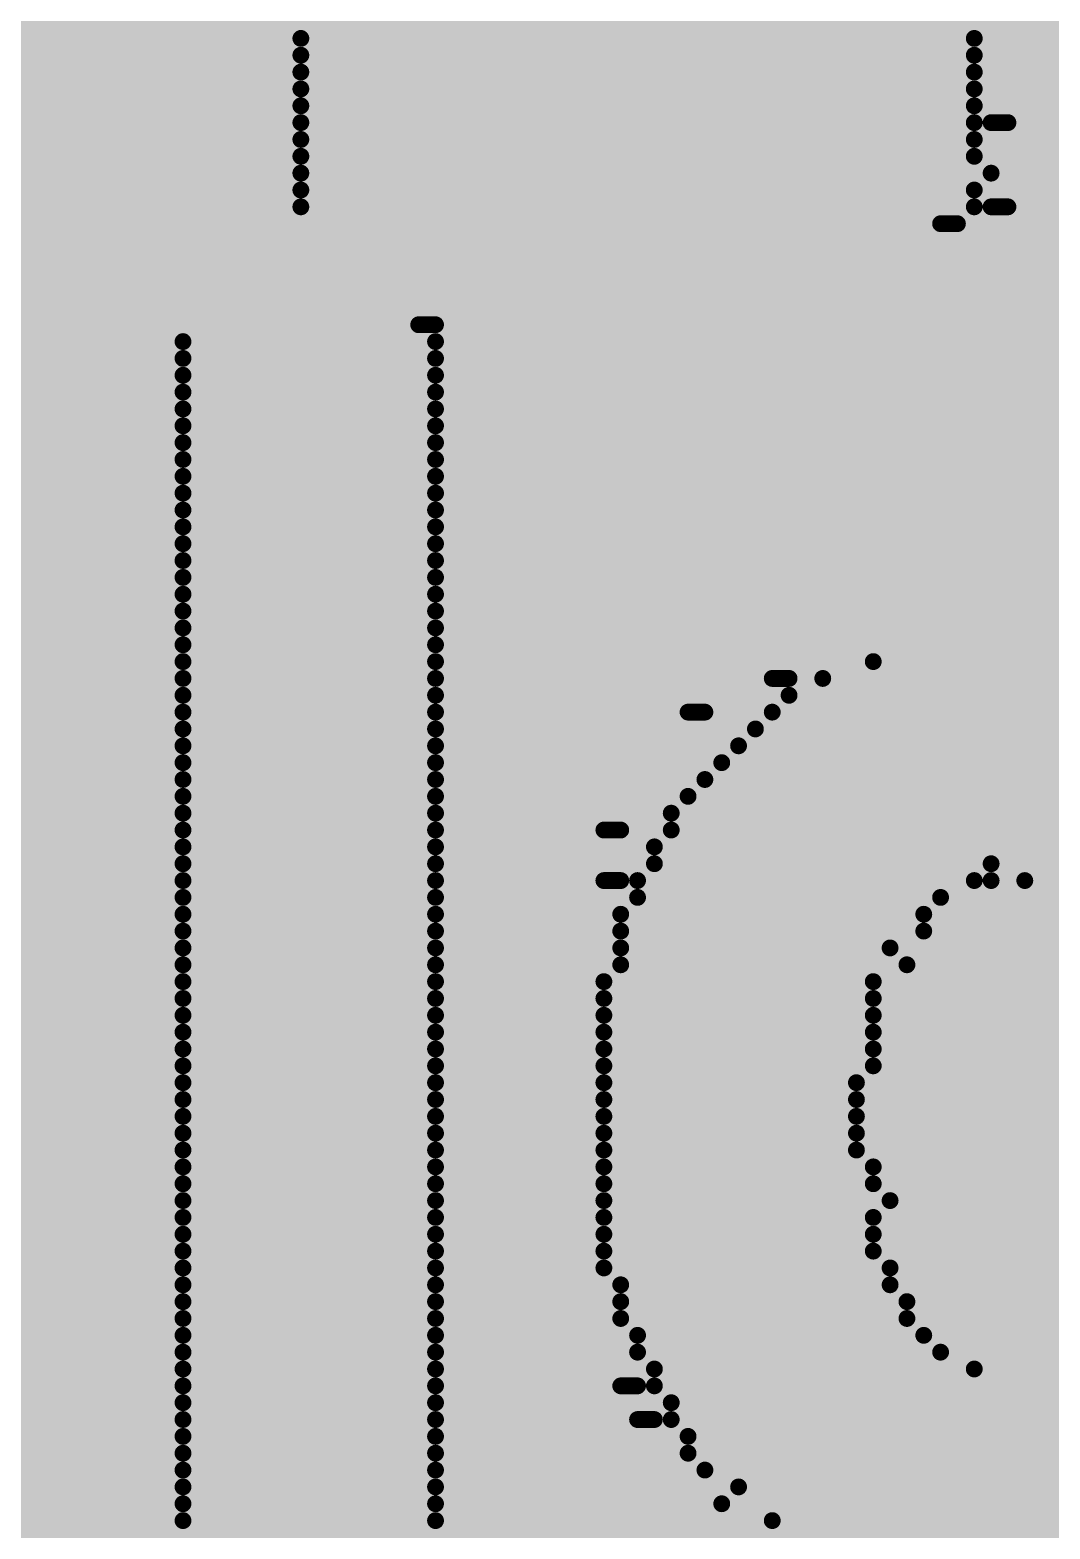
# Model space of a CAD drawing. Header units: inches. Extents: x -5 to 433, y -20 to 71.
# Drawn here: x 10.804 to 12.343, y 50.057 to 52.318 of the extents above; entities that cross this region are included whole.
import ezdxf

# ---------------------------------------------------------------- set-up
doc = ezdxf.new("R2010")
doc.units = ezdxf.units.IN
doc.layers.add('Bottom Overlay', color=54, linetype='Continuous')
doc.layers.add('Top Layer', color=1, linetype='Continuous')

msp = doc.modelspace()

# ---------------------------------------------------------------- hatches: boundary and pattern name
at = {"layer": 'Top Layer'}
msp.add_hatch(color=1, dxfattribs=at).paths.add_polyline_path([(8.89, -10.9982), (13.97, -10.9982), (13.97, 57.1754), (8.89, 57.1754)])

# ---------------------------------------------------------------- linework, layer by layer
at = {"layer": 'Bottom Overlay'}
for points in [[(11.2128, 52.3304, 0.0254, 0.0254, 0), (12.2288, 52.3304, 0.0254, 0.0254, 0)], [(11.2128, 52.305, 0.0254, 0.0254, 0), (12.2288, 52.305, 0.0254, 0.0254, 0)], [(11.2128, 52.2796, 0.0254, 0.0254, 0), (12.2288, 52.2796, 0.0254, 0.0254, 0)], [(11.2128, 52.2542, 0.0254, 0.0254, 0), (12.2288, 52.2542, 0.0254, 0.0254, 0)], [(11.2128, 52.2288, 0.0254, 0.0254, 0), (12.2288, 52.2288, 0.0254, 0.0254, 0)], [(11.2128, 52.2034, 0.0254, 0.0254, 0), (12.2288, 52.2034, 0.0254, 0.0254, 0)], [(11.2128, 52.178, 0.0254, 0.0254, 0), (12.2288, 52.178, 0.0254, 0.0254, 0)], [(12.2542, 52.178, 0.0254, 0.0254, 0), (12.2796, 52.178, 0.0254, 0.0254, 0)], [(11.2128, 52.1526, 0.0254, 0.0254, 0), (12.2288, 52.1526, 0.0254, 0.0254, 0)], [(11.2128, 52.1272, 0.0254, 0.0254, 0), (12.2288, 52.1272, 0.0254, 0.0254, 0)], [(11.2128, 52.1018, 0.0254, 0.0254, 0), (12.2542, 52.1018, 0.0254, 0.0254, 0)], [(11.2128, 52.0764, 0.0254, 0.0254, 0), (12.2288, 52.0764, 0.0254, 0.0254, 0)], [(11.2128, 52.051, 0.0254, 0.0254, 0), (12.2288, 52.051, 0.0254, 0.0254, 0)], [(12.2542, 52.051, 0.0254, 0.0254, 0), (12.2796, 52.051, 0.0254, 0.0254, 0)], [(12.178, 52.0256, 0.0254, 0.0254, 0), (12.2034, 52.0256, 0.0254, 0.0254, 0)], [(11.3906, 51.8732, 0.0254, 0.0254, 0), (11.416, 51.8732, 0.0254, 0.0254, 0)], [(11.035, 51.8478, 0.0254, 0.0254, 0), (11.416, 51.8478, 0.0254, 0.0254, 0)], [(11.035, 51.8224, 0.0254, 0.0254, 0), (11.416, 51.8224, 0.0254, 0.0254, 0)], [(11.035, 51.797, 0.0254, 0.0254, 0), (11.416, 51.797, 0.0254, 0.0254, 0)], [(11.035, 51.7716, 0.0254, 0.0254, 0), (11.416, 51.7716, 0.0254, 0.0254, 0)], [(11.035, 51.7462, 0.0254, 0.0254, 0), (11.416, 51.7462, 0.0254, 0.0254, 0)], [(11.035, 51.7208, 0.0254, 0.0254, 0), (11.416, 51.7208, 0.0254, 0.0254, 0)], [(11.035, 51.6954, 0.0254, 0.0254, 0), (11.416, 51.6954, 0.0254, 0.0254, 0)], [(11.035, 51.67, 0.0254, 0.0254, 0), (11.416, 51.67, 0.0254, 0.0254, 0)], [(11.035, 51.6446, 0.0254, 0.0254, 0), (11.416, 51.6446, 0.0254, 0.0254, 0)], [(11.035, 51.6192, 0.0254, 0.0254, 0), (11.416, 51.6192, 0.0254, 0.0254, 0)], [(11.035, 51.5938, 0.0254, 0.0254, 0), (11.416, 51.5938, 0.0254, 0.0254, 0)], [(11.035, 51.5684, 0.0254, 0.0254, 0), (11.416, 51.5684, 0.0254, 0.0254, 0)], [(11.035, 51.543, 0.0254, 0.0254, 0), (11.416, 51.543, 0.0254, 0.0254, 0)], [(11.035, 51.5176, 0.0254, 0.0254, 0), (11.416, 51.5176, 0.0254, 0.0254, 0)], [(11.035, 51.4922, 0.0254, 0.0254, 0), (11.416, 51.4922, 0.0254, 0.0254, 0)], [(11.035, 51.4668, 0.0254, 0.0254, 0), (11.416, 51.4668, 0.0254, 0.0254, 0)], [(11.035, 51.4414, 0.0254, 0.0254, 0), (11.416, 51.4414, 0.0254, 0.0254, 0)], [(11.035, 51.416, 0.0254, 0.0254, 0), (11.416, 51.416, 0.0254, 0.0254, 0)], [(11.035, 51.3906, 0.0254, 0.0254, 0), (11.416, 51.3906, 0.0254, 0.0254, 0)], [(11.035, 51.3652, 0.0254, 0.0254, 0), (11.416, 51.3652, 0.0254, 0.0254, 0)], [(12.0764, 51.3652, 0.0254, 0.0254, 0), (12.3812, 51.3652, 0.0254, 0.0254, 0)], [(11.035, 51.3398, 0.0254, 0.0254, 0), (11.416, 51.3398, 0.0254, 0.0254, 0)], [(11.924, 51.3398, 0.0254, 0.0254, 0), (11.9494, 51.3398, 0.0254, 0.0254, 0)], [(12.0002, 51.3398, 0.0254, 0.0254, 0), (12.4574, 51.3398, 0.0254, 0.0254, 0)], [(11.035, 51.3144, 0.0254, 0.0254, 0), (11.416, 51.3144, 0.0254, 0.0254, 0)], [(11.9494, 51.3144, 0.0254, 0.0254, 0), (12.5082, 51.3144, 0.0254, 0.0254, 0)], [(11.035, 51.289, 0.0254, 0.0254, 0), (11.416, 51.289, 0.0254, 0.0254, 0)], [(11.797, 51.289, 0.0254, 0.0254, 0), (11.8224, 51.289, 0.0254, 0.0254, 0)], [(11.924, 51.289, 0.0254, 0.0254, 0), (12.5336, 51.289, 0.0254, 0.0254, 0)], [(11.035, 51.2636, 0.0254, 0.0254, 0), (11.416, 51.2636, 0.0254, 0.0254, 0)], [(11.8986, 51.2636, 0.0254, 0.0254, 0), (12.559, 51.2636, 0.0254, 0.0254, 0)], [(11.035, 51.2382, 0.0254, 0.0254, 0), (11.416, 51.2382, 0.0254, 0.0254, 0)], [(11.8732, 51.2382, 0.0254, 0.0254, 0), (12.6098, 51.2382, 0.0254, 0.0254, 0)], [(11.035, 51.2128, 0.0254, 0.0254, 0), (11.416, 51.2128, 0.0254, 0.0254, 0)], [(11.8478, 51.2128, 0.0254, 0.0254, 0), (12.9908, 51.2128, 0.0254, 0.0254, 0)], [(11.035, 51.1874, 0.0254, 0.0254, 0), (11.416, 51.1874, 0.0254, 0.0254, 0)], [(11.8224, 51.1874, 0.0254, 0.0254, 0), (12.9908, 51.1874, 0.0254, 0.0254, 0)], [(11.035, 51.162, 0.0254, 0.0254, 0), (11.416, 51.162, 0.0254, 0.0254, 0)], [(11.797, 51.162, 0.0254, 0.0254, 0), (12.9908, 51.162, 0.0254, 0.0254, 0)], [(11.035, 51.1366, 0.0254, 0.0254, 0), (11.416, 51.1366, 0.0254, 0.0254, 0)], [(11.7716, 51.1366, 0.0254, 0.0254, 0), (12.9908, 51.1366, 0.0254, 0.0254, 0)], [(11.035, 51.1112, 0.0254, 0.0254, 0), (11.416, 51.1112, 0.0254, 0.0254, 0)], [(11.67, 51.1112, 0.0254, 0.0254, 0), (11.6954, 51.1112, 0.0254, 0.0254, 0)], [(11.7716, 51.1112, 0.0254, 0.0254, 0), (12.9908, 51.1112, 0.0254, 0.0254, 0)], [(11.035, 51.0858, 0.0254, 0.0254, 0), (11.416, 51.0858, 0.0254, 0.0254, 0)], [(11.7462, 51.0858, 0.0254, 0.0254, 0), (12.9908, 51.0858, 0.0254, 0.0254, 0)], [(11.035, 51.0604, 0.0254, 0.0254, 0), (11.416, 51.0604, 0.0254, 0.0254, 0)], [(11.7462, 51.0604, 0.0254, 0.0254, 0), (12.2542, 51.0604, 0.0254, 0.0254, 0)], [(11.035, 51.035, 0.0254, 0.0254, 0), (11.416, 51.035, 0.0254, 0.0254, 0)], [(11.67, 51.035, 0.0254, 0.0254, 0), (11.6954, 51.035, 0.0254, 0.0254, 0)], [(11.7208, 51.035, 0.0254, 0.0254, 0), (12.2288, 51.035, 0.0254, 0.0254, 0)], [(12.2542, 51.035, 0.0254, 0.0254, 0), (12.305, 51.035, 0.0254, 0.0254, 0)], [(11.035, 51.0096, 0.0254, 0.0254, 0), (11.416, 51.0096, 0.0254, 0.0254, 0)], [(11.7208, 51.0096, 0.0254, 0.0254, 0), (12.178, 51.0096, 0.0254, 0.0254, 0)], [(11.035, 50.9842, 0.0254, 0.0254, 0), (11.416, 50.9842, 0.0254, 0.0254, 0)], [(11.6954, 50.9842, 0.0254, 0.0254, 0), (12.1526, 50.9842, 0.0254, 0.0254, 0)], [(11.035, 50.9588, 0.0254, 0.0254, 0), (11.416, 50.9588, 0.0254, 0.0254, 0)], [(11.6954, 50.9588, 0.0254, 0.0254, 0), (12.1526, 50.9588, 0.0254, 0.0254, 0)], [(11.035, 50.9334, 0.0254, 0.0254, 0), (11.416, 50.9334, 0.0254, 0.0254, 0)], [(11.6954, 50.9334, 0.0254, 0.0254, 0), (12.1018, 50.9334, 0.0254, 0.0254, 0)], [(11.035, 50.908, 0.0254, 0.0254, 0), (11.416, 50.908, 0.0254, 0.0254, 0)], [(11.6954, 50.908, 0.0254, 0.0254, 0), (12.1272, 50.908, 0.0254, 0.0254, 0)], [(11.035, 50.8826, 0.0254, 0.0254, 0), (11.416, 50.8826, 0.0254, 0.0254, 0)], [(11.67, 50.8826, 0.0254, 0.0254, 0), (12.0764, 50.8826, 0.0254, 0.0254, 0)], [(11.035, 50.8572, 0.0254, 0.0254, 0), (11.416, 50.8572, 0.0254, 0.0254, 0)], [(11.67, 50.8572, 0.0254, 0.0254, 0), (12.0764, 50.8572, 0.0254, 0.0254, 0)], [(11.035, 50.8318, 0.0254, 0.0254, 0), (11.416, 50.8318, 0.0254, 0.0254, 0)], [(11.67, 50.8318, 0.0254, 0.0254, 0), (12.0764, 50.8318, 0.0254, 0.0254, 0)], [(11.035, 50.8064, 0.0254, 0.0254, 0), (11.416, 50.8064, 0.0254, 0.0254, 0)], [(11.67, 50.8064, 0.0254, 0.0254, 0), (12.0764, 50.8064, 0.0254, 0.0254, 0)], [(11.035, 50.781, 0.0254, 0.0254, 0), (11.416, 50.781, 0.0254, 0.0254, 0)], [(11.67, 50.781, 0.0254, 0.0254, 0), (12.0764, 50.781, 0.0254, 0.0254, 0)], [(11.035, 50.7556, 0.0254, 0.0254, 0), (11.416, 50.7556, 0.0254, 0.0254, 0)], [(11.67, 50.7556, 0.0254, 0.0254, 0), (12.0764, 50.7556, 0.0254, 0.0254, 0)], [(11.035, 50.7302, 0.0254, 0.0254, 0), (11.416, 50.7302, 0.0254, 0.0254, 0)], [(11.67, 50.7302, 0.0254, 0.0254, 0), (12.051, 50.7302, 0.0254, 0.0254, 0)], [(11.035, 50.7048, 0.0254, 0.0254, 0), (11.416, 50.7048, 0.0254, 0.0254, 0)], [(11.67, 50.7048, 0.0254, 0.0254, 0), (12.051, 50.7048, 0.0254, 0.0254, 0)], [(11.035, 50.6794, 0.0254, 0.0254, 0), (11.416, 50.6794, 0.0254, 0.0254, 0)], [(11.67, 50.6794, 0.0254, 0.0254, 0), (12.051, 50.6794, 0.0254, 0.0254, 0)], [(11.035, 50.654, 0.0254, 0.0254, 0), (11.416, 50.654, 0.0254, 0.0254, 0)], [(11.67, 50.654, 0.0254, 0.0254, 0), (12.051, 50.654, 0.0254, 0.0254, 0)], [(11.035, 50.6286, 0.0254, 0.0254, 0), (11.416, 50.6286, 0.0254, 0.0254, 0)], [(11.67, 50.6286, 0.0254, 0.0254, 0), (12.051, 50.6286, 0.0254, 0.0254, 0)], [(11.035, 50.6032, 0.0254, 0.0254, 0), (11.416, 50.6032, 0.0254, 0.0254, 0)], [(11.67, 50.6032, 0.0254, 0.0254, 0), (12.0764, 50.6032, 0.0254, 0.0254, 0)], [(11.035, 50.5778, 0.0254, 0.0254, 0), (11.416, 50.5778, 0.0254, 0.0254, 0)], [(11.67, 50.5778, 0.0254, 0.0254, 0), (12.0764, 50.5778, 0.0254, 0.0254, 0)], [(11.035, 50.5524, 0.0254, 0.0254, 0), (11.416, 50.5524, 0.0254, 0.0254, 0)], [(11.67, 50.5524, 0.0254, 0.0254, 0), (12.1018, 50.5524, 0.0254, 0.0254, 0)], [(11.035, 50.527, 0.0254, 0.0254, 0), (11.416, 50.527, 0.0254, 0.0254, 0)], [(11.67, 50.527, 0.0254, 0.0254, 0), (12.0764, 50.527, 0.0254, 0.0254, 0)], [(11.035, 50.5016, 0.0254, 0.0254, 0), (11.416, 50.5016, 0.0254, 0.0254, 0)], [(11.67, 50.5016, 0.0254, 0.0254, 0), (12.0764, 50.5016, 0.0254, 0.0254, 0)], [(11.035, 50.4762, 0.0254, 0.0254, 0), (11.416, 50.4762, 0.0254, 0.0254, 0)], [(11.67, 50.4762, 0.0254, 0.0254, 0), (12.0764, 50.4762, 0.0254, 0.0254, 0)], [(11.035, 50.4508, 0.0254, 0.0254, 0), (11.416, 50.4508, 0.0254, 0.0254, 0)], [(11.67, 50.4508, 0.0254, 0.0254, 0), (12.1018, 50.4508, 0.0254, 0.0254, 0)], [(11.035, 50.4254, 0.0254, 0.0254, 0), (11.416, 50.4254, 0.0254, 0.0254, 0)], [(11.6954, 50.4254, 0.0254, 0.0254, 0), (12.1018, 50.4254, 0.0254, 0.0254, 0)], [(11.035, 50.4, 0.0254, 0.0254, 0), (11.416, 50.4, 0.0254, 0.0254, 0)], [(11.6954, 50.4, 0.0254, 0.0254, 0), (12.1272, 50.4, 0.0254, 0.0254, 0)], [(11.035, 50.3746, 0.0254, 0.0254, 0), (11.416, 50.3746, 0.0254, 0.0254, 0)], [(11.6954, 50.3746, 0.0254, 0.0254, 0), (12.1272, 50.3746, 0.0254, 0.0254, 0)], [(11.035, 50.3492, 0.0254, 0.0254, 0), (11.416, 50.3492, 0.0254, 0.0254, 0)], [(11.7208, 50.3492, 0.0254, 0.0254, 0), (12.1526, 50.3492, 0.0254, 0.0254, 0)], [(11.035, 50.3238, 0.0254, 0.0254, 0), (11.416, 50.3238, 0.0254, 0.0254, 0)], [(11.7208, 50.3238, 0.0254, 0.0254, 0), (12.178, 50.3238, 0.0254, 0.0254, 0)], [(11.035, 50.2984, 0.0254, 0.0254, 0), (11.416, 50.2984, 0.0254, 0.0254, 0)], [(11.7462, 50.2984, 0.0254, 0.0254, 0), (12.2288, 50.2984, 0.0254, 0.0254, 0)], [(11.035, 50.273, 0.0254, 0.0254, 0), (11.416, 50.273, 0.0254, 0.0254, 0)], [(11.6954, 50.273, 0.0254, 0.0254, 0), (11.7208, 50.273, 0.0254, 0.0254, 0)], [(11.7462, 50.273, 0.0254, 0.0254, 0), (12.9908, 50.273, 0.0254, 0.0254, 0)], [(11.035, 50.2476, 0.0254, 0.0254, 0), (11.416, 50.2476, 0.0254, 0.0254, 0)], [(11.7716, 50.2476, 0.0254, 0.0254, 0), (12.9908, 50.2476, 0.0254, 0.0254, 0)], [(11.035, 50.2222, 0.0254, 0.0254, 0), (11.416, 50.2222, 0.0254, 0.0254, 0)], [(11.7208, 50.2222, 0.0254, 0.0254, 0), (11.7462, 50.2222, 0.0254, 0.0254, 0)], [(11.7716, 50.2222, 0.0254, 0.0254, 0), (12.9908, 50.2222, 0.0254, 0.0254, 0)], [(11.035, 50.1968, 0.0254, 0.0254, 0), (11.416, 50.1968, 0.0254, 0.0254, 0)], [(11.797, 50.1968, 0.0254, 0.0254, 0), (12.9908, 50.1968, 0.0254, 0.0254, 0)], [(11.035, 50.1714, 0.0254, 0.0254, 0), (11.416, 50.1714, 0.0254, 0.0254, 0)], [(11.797, 50.1714, 0.0254, 0.0254, 0), (12.9908, 50.1714, 0.0254, 0.0254, 0)], [(11.035, 50.146, 0.0254, 0.0254, 0), (11.416, 50.146, 0.0254, 0.0254, 0)], [(11.8224, 50.146, 0.0254, 0.0254, 0), (12.9908, 50.146, 0.0254, 0.0254, 0)], [(11.035, 50.1206, 0.0254, 0.0254, 0), (11.416, 50.1206, 0.0254, 0.0254, 0)], [(11.8732, 50.1206, 0.0254, 0.0254, 0), (12.9908, 50.1206, 0.0254, 0.0254, 0)], [(11.035, 50.0952, 0.0254, 0.0254, 0), (11.416, 50.0952, 0.0254, 0.0254, 0)], [(11.8478, 50.0952, 0.0254, 0.0254, 0), (12.5844, 50.0952, 0.0254, 0.0254, 0)], [(11.035, 50.0698, 0.0254, 0.0254, 0), (11.416, 50.0698, 0.0254, 0.0254, 0)], [(11.924, 50.0698, 0.0254, 0.0254, 0), (12.559, 50.0698, 0.0254, 0.0254, 0)]]:
    msp.add_lwpolyline(points, format="xyseb", dxfattribs=at)
for points in [[(11.2065, 52.305, 0.0127, 0.0127, 1), (11.2192, 52.305, 0.0127, 0.0127, 1)], [(12.2225, 52.305, 0.0127, 0.0127, 1), (12.2352, 52.305, 0.0127, 0.0127, 1)], [(11.2065, 52.2796, 0.0127, 0.0127, 1), (11.2192, 52.2796, 0.0127, 0.0127, 1)], [(12.2225, 52.2796, 0.0127, 0.0127, 1), (12.2352, 52.2796, 0.0127, 0.0127, 1)], [(11.2065, 52.2542, 0.0127, 0.0127, 1), (11.2192, 52.2542, 0.0127, 0.0127, 1)], [(12.2225, 52.2542, 0.0127, 0.0127, 1), (12.2352, 52.2542, 0.0127, 0.0127, 1)], [(11.2065, 52.2288, 0.0127, 0.0127, 1), (11.2192, 52.2288, 0.0127, 0.0127, 1)], [(12.2225, 52.2288, 0.0127, 0.0127, 1), (12.2352, 52.2288, 0.0127, 0.0127, 1)], [(11.2065, 52.2034, 0.0127, 0.0127, 1), (11.2192, 52.2034, 0.0127, 0.0127, 1)], [(12.2225, 52.2034, 0.0127, 0.0127, 1), (12.2352, 52.2034, 0.0127, 0.0127, 1)], [(11.2065, 52.178, 0.0127, 0.0127, 1), (11.2192, 52.178, 0.0127, 0.0127, 1)], [(12.2225, 52.178, 0.0127, 0.0127, 1), (12.2352, 52.178, 0.0127, 0.0127, 1)], [(12.2479, 52.178, 0.0127, 0.0127, 1), (12.2606, 52.178, 0.0127, 0.0127, 1)], [(12.2733, 52.178, 0.0127, 0.0127, 1), (12.286, 52.178, 0.0127, 0.0127, 1)], [(11.2065, 52.1526, 0.0127, 0.0127, 1), (11.2192, 52.1526, 0.0127, 0.0127, 1)], [(12.2225, 52.1526, 0.0127, 0.0127, 1), (12.2352, 52.1526, 0.0127, 0.0127, 1)], [(11.2065, 52.1272, 0.0127, 0.0127, 1), (11.2192, 52.1272, 0.0127, 0.0127, 1)], [(12.2225, 52.1272, 0.0127, 0.0127, 1), (12.2352, 52.1272, 0.0127, 0.0127, 1)], [(11.2065, 52.1018, 0.0127, 0.0127, 1), (11.2192, 52.1018, 0.0127, 0.0127, 1)], [(12.2479, 52.1018, 0.0127, 0.0127, 1), (12.2606, 52.1018, 0.0127, 0.0127, 1)], [(11.2065, 52.0764, 0.0127, 0.0127, 1), (11.2192, 52.0764, 0.0127, 0.0127, 1)], [(12.2225, 52.0764, 0.0127, 0.0127, 1), (12.2352, 52.0764, 0.0127, 0.0127, 1)], [(11.2065, 52.051, 0.0127, 0.0127, 1), (11.2192, 52.051, 0.0127, 0.0127, 1)], [(12.2225, 52.051, 0.0127, 0.0127, 1), (12.2352, 52.051, 0.0127, 0.0127, 1)], [(12.2479, 52.051, 0.0127, 0.0127, 1), (12.2606, 52.051, 0.0127, 0.0127, 1)], [(12.2733, 52.051, 0.0127, 0.0127, 1), (12.286, 52.051, 0.0127, 0.0127, 1)], [(12.1717, 52.0256, 0.0127, 0.0127, 1), (12.1844, 52.0256, 0.0127, 0.0127, 1)], [(12.1971, 52.0256, 0.0127, 0.0127, 1), (12.2098, 52.0256, 0.0127, 0.0127, 1)], [(11.3843, 51.8732, 0.0127, 0.0127, 1), (11.397, 51.8732, 0.0127, 0.0127, 1)], [(11.4097, 51.8732, 0.0127, 0.0127, 1), (11.4224, 51.8732, 0.0127, 0.0127, 1)], [(11.0287, 51.8478, 0.0127, 0.0127, 1), (11.0414, 51.8478, 0.0127, 0.0127, 1)], [(11.4097, 51.8478, 0.0127, 0.0127, 1), (11.4224, 51.8478, 0.0127, 0.0127, 1)], [(11.0287, 51.8224, 0.0127, 0.0127, 1), (11.0414, 51.8224, 0.0127, 0.0127, 1)], [(11.4097, 51.8224, 0.0127, 0.0127, 1), (11.4224, 51.8224, 0.0127, 0.0127, 1)], [(11.0287, 51.797, 0.0127, 0.0127, 1), (11.0414, 51.797, 0.0127, 0.0127, 1)], [(11.4097, 51.797, 0.0127, 0.0127, 1), (11.4224, 51.797, 0.0127, 0.0127, 1)], [(11.0287, 51.7716, 0.0127, 0.0127, 1), (11.0414, 51.7716, 0.0127, 0.0127, 1)], [(11.4097, 51.7716, 0.0127, 0.0127, 1), (11.4224, 51.7716, 0.0127, 0.0127, 1)], [(11.0287, 51.7462, 0.0127, 0.0127, 1), (11.0414, 51.7462, 0.0127, 0.0127, 1)], [(11.4097, 51.7462, 0.0127, 0.0127, 1), (11.4224, 51.7462, 0.0127, 0.0127, 1)], [(11.0287, 51.7208, 0.0127, 0.0127, 1), (11.0414, 51.7208, 0.0127, 0.0127, 1)], [(11.4097, 51.7208, 0.0127, 0.0127, 1), (11.4224, 51.7208, 0.0127, 0.0127, 1)], [(11.0287, 51.6954, 0.0127, 0.0127, 1), (11.0414, 51.6954, 0.0127, 0.0127, 1)], [(11.4097, 51.6954, 0.0127, 0.0127, 1), (11.4224, 51.6954, 0.0127, 0.0127, 1)], [(11.0287, 51.67, 0.0127, 0.0127, 1), (11.0414, 51.67, 0.0127, 0.0127, 1)], [(11.4097, 51.67, 0.0127, 0.0127, 1), (11.4224, 51.67, 0.0127, 0.0127, 1)], [(11.0287, 51.6446, 0.0127, 0.0127, 1), (11.0414, 51.6446, 0.0127, 0.0127, 1)], [(11.4097, 51.6446, 0.0127, 0.0127, 1), (11.4224, 51.6446, 0.0127, 0.0127, 1)], [(11.0287, 51.6192, 0.0127, 0.0127, 1), (11.0414, 51.6192, 0.0127, 0.0127, 1)], [(11.4097, 51.6192, 0.0127, 0.0127, 1), (11.4224, 51.6192, 0.0127, 0.0127, 1)], [(11.0287, 51.5938, 0.0127, 0.0127, 1), (11.0414, 51.5938, 0.0127, 0.0127, 1)], [(11.4097, 51.5938, 0.0127, 0.0127, 1), (11.4224, 51.5938, 0.0127, 0.0127, 1)], [(11.0287, 51.5684, 0.0127, 0.0127, 1), (11.0414, 51.5684, 0.0127, 0.0127, 1)], [(11.4097, 51.5684, 0.0127, 0.0127, 1), (11.4224, 51.5684, 0.0127, 0.0127, 1)], [(11.0287, 51.543, 0.0127, 0.0127, 1), (11.0414, 51.543, 0.0127, 0.0127, 1)], [(11.4097, 51.543, 0.0127, 0.0127, 1), (11.4224, 51.543, 0.0127, 0.0127, 1)], [(11.0287, 51.5176, 0.0127, 0.0127, 1), (11.0414, 51.5176, 0.0127, 0.0127, 1)], [(11.4097, 51.5176, 0.0127, 0.0127, 1), (11.4224, 51.5176, 0.0127, 0.0127, 1)], [(11.0287, 51.4922, 0.0127, 0.0127, 1), (11.0414, 51.4922, 0.0127, 0.0127, 1)], [(11.4097, 51.4922, 0.0127, 0.0127, 1), (11.4224, 51.4922, 0.0127, 0.0127, 1)], [(11.0287, 51.4668, 0.0127, 0.0127, 1), (11.0414, 51.4668, 0.0127, 0.0127, 1)], [(11.4097, 51.4668, 0.0127, 0.0127, 1), (11.4224, 51.4668, 0.0127, 0.0127, 1)], [(11.0287, 51.4414, 0.0127, 0.0127, 1), (11.0414, 51.4414, 0.0127, 0.0127, 1)], [(11.4097, 51.4414, 0.0127, 0.0127, 1), (11.4224, 51.4414, 0.0127, 0.0127, 1)], [(11.0287, 51.416, 0.0127, 0.0127, 1), (11.0414, 51.416, 0.0127, 0.0127, 1)], [(11.4097, 51.416, 0.0127, 0.0127, 1), (11.4224, 51.416, 0.0127, 0.0127, 1)], [(11.0287, 51.3906, 0.0127, 0.0127, 1), (11.0414, 51.3906, 0.0127, 0.0127, 1)], [(11.4097, 51.3906, 0.0127, 0.0127, 1), (11.4224, 51.3906, 0.0127, 0.0127, 1)], [(11.0287, 51.3652, 0.0127, 0.0127, 1), (11.0414, 51.3652, 0.0127, 0.0127, 1)], [(11.4097, 51.3652, 0.0127, 0.0127, 1), (11.4224, 51.3652, 0.0127, 0.0127, 1)], [(12.0701, 51.3652, 0.0127, 0.0127, 1), (12.0828, 51.3652, 0.0127, 0.0127, 1)], [(11.0287, 51.3398, 0.0127, 0.0127, 1), (11.0414, 51.3398, 0.0127, 0.0127, 1)], [(11.4097, 51.3398, 0.0127, 0.0127, 1), (11.4224, 51.3398, 0.0127, 0.0127, 1)], [(11.9177, 51.3398, 0.0127, 0.0127, 1), (11.9304, 51.3398, 0.0127, 0.0127, 1)], [(11.9431, 51.3398, 0.0127, 0.0127, 1), (11.9558, 51.3398, 0.0127, 0.0127, 1)], [(11.9939, 51.3398, 0.0127, 0.0127, 1), (12.0066, 51.3398, 0.0127, 0.0127, 1)], [(11.0287, 51.3144, 0.0127, 0.0127, 1), (11.0414, 51.3144, 0.0127, 0.0127, 1)], [(11.4097, 51.3144, 0.0127, 0.0127, 1), (11.4224, 51.3144, 0.0127, 0.0127, 1)], [(11.9431, 51.3144, 0.0127, 0.0127, 1), (11.9558, 51.3144, 0.0127, 0.0127, 1)], [(11.0287, 51.289, 0.0127, 0.0127, 1), (11.0414, 51.289, 0.0127, 0.0127, 1)], [(11.4097, 51.289, 0.0127, 0.0127, 1), (11.4224, 51.289, 0.0127, 0.0127, 1)], [(11.7907, 51.289, 0.0127, 0.0127, 1), (11.8034, 51.289, 0.0127, 0.0127, 1)], [(11.8161, 51.289, 0.0127, 0.0127, 1), (11.8288, 51.289, 0.0127, 0.0127, 1)], [(11.9177, 51.289, 0.0127, 0.0127, 1), (11.9304, 51.289, 0.0127, 0.0127, 1)], [(11.0287, 51.2636, 0.0127, 0.0127, 1), (11.0414, 51.2636, 0.0127, 0.0127, 1)], [(11.4097, 51.2636, 0.0127, 0.0127, 1), (11.4224, 51.2636, 0.0127, 0.0127, 1)], [(11.8923, 51.2636, 0.0127, 0.0127, 1), (11.905, 51.2636, 0.0127, 0.0127, 1)], [(11.0287, 51.2382, 0.0127, 0.0127, 1), (11.0414, 51.2382, 0.0127, 0.0127, 1)], [(11.4097, 51.2382, 0.0127, 0.0127, 1), (11.4224, 51.2382, 0.0127, 0.0127, 1)], [(11.8669, 51.2382, 0.0127, 0.0127, 1), (11.8796, 51.2382, 0.0127, 0.0127, 1)], [(11.0287, 51.2128, 0.0127, 0.0127, 1), (11.0414, 51.2128, 0.0127, 0.0127, 1)], [(11.4097, 51.2128, 0.0127, 0.0127, 1), (11.4224, 51.2128, 0.0127, 0.0127, 1)], [(11.8415, 51.2128, 0.0127, 0.0127, 1), (11.8542, 51.2128, 0.0127, 0.0127, 1)], [(11.0287, 51.1874, 0.0127, 0.0127, 1), (11.0414, 51.1874, 0.0127, 0.0127, 1)], [(11.4097, 51.1874, 0.0127, 0.0127, 1), (11.4224, 51.1874, 0.0127, 0.0127, 1)], [(11.8161, 51.1874, 0.0127, 0.0127, 1), (11.8288, 51.1874, 0.0127, 0.0127, 1)], [(11.0287, 51.162, 0.0127, 0.0127, 1), (11.0414, 51.162, 0.0127, 0.0127, 1)], [(11.4097, 51.162, 0.0127, 0.0127, 1), (11.4224, 51.162, 0.0127, 0.0127, 1)], [(11.7907, 51.162, 0.0127, 0.0127, 1), (11.8034, 51.162, 0.0127, 0.0127, 1)], [(11.0287, 51.1366, 0.0127, 0.0127, 1), (11.0414, 51.1366, 0.0127, 0.0127, 1)], [(11.4097, 51.1366, 0.0127, 0.0127, 1), (11.4224, 51.1366, 0.0127, 0.0127, 1)], [(11.7653, 51.1366, 0.0127, 0.0127, 1), (11.778, 51.1366, 0.0127, 0.0127, 1)], [(11.0287, 51.1112, 0.0127, 0.0127, 1), (11.0414, 51.1112, 0.0127, 0.0127, 1)], [(11.4097, 51.1112, 0.0127, 0.0127, 1), (11.4224, 51.1112, 0.0127, 0.0127, 1)], [(11.6637, 51.1112, 0.0127, 0.0127, 1), (11.6764, 51.1112, 0.0127, 0.0127, 1)], [(11.6891, 51.1112, 0.0127, 0.0127, 1), (11.7018, 51.1112, 0.0127, 0.0127, 1)], [(11.7653, 51.1112, 0.0127, 0.0127, 1), (11.778, 51.1112, 0.0127, 0.0127, 1)], [(11.0287, 51.0858, 0.0127, 0.0127, 1), (11.0414, 51.0858, 0.0127, 0.0127, 1)], [(11.4097, 51.0858, 0.0127, 0.0127, 1), (11.4224, 51.0858, 0.0127, 0.0127, 1)], [(11.7399, 51.0858, 0.0127, 0.0127, 1), (11.7526, 51.0858, 0.0127, 0.0127, 1)], [(11.0287, 51.0604, 0.0127, 0.0127, 1), (11.0414, 51.0604, 0.0127, 0.0127, 1)], [(11.4097, 51.0604, 0.0127, 0.0127, 1), (11.4224, 51.0604, 0.0127, 0.0127, 1)], [(11.7399, 51.0604, 0.0127, 0.0127, 1), (11.7526, 51.0604, 0.0127, 0.0127, 1)], [(12.2479, 51.0604, 0.0127, 0.0127, 1), (12.2606, 51.0604, 0.0127, 0.0127, 1)], [(11.0287, 51.035, 0.0127, 0.0127, 1), (11.0414, 51.035, 0.0127, 0.0127, 1)], [(11.4097, 51.035, 0.0127, 0.0127, 1), (11.4224, 51.035, 0.0127, 0.0127, 1)], [(11.6637, 51.035, 0.0127, 0.0127, 1), (11.6764, 51.035, 0.0127, 0.0127, 1)], [(11.6891, 51.035, 0.0127, 0.0127, 1), (11.7018, 51.035, 0.0127, 0.0127, 1)], [(11.7145, 51.035, 0.0127, 0.0127, 1), (11.7272, 51.035, 0.0127, 0.0127, 1)], [(12.2225, 51.035, 0.0127, 0.0127, 1), (12.2352, 51.035, 0.0127, 0.0127, 1)], [(12.2479, 51.035, 0.0127, 0.0127, 1), (12.2606, 51.035, 0.0127, 0.0127, 1)], [(12.2987, 51.035, 0.0127, 0.0127, 1), (12.3114, 51.035, 0.0127, 0.0127, 1)], [(11.0287, 51.0096, 0.0127, 0.0127, 1), (11.0414, 51.0096, 0.0127, 0.0127, 1)], [(11.4097, 51.0096, 0.0127, 0.0127, 1), (11.4224, 51.0096, 0.0127, 0.0127, 1)], [(11.7145, 51.0096, 0.0127, 0.0127, 1), (11.7272, 51.0096, 0.0127, 0.0127, 1)], [(12.1717, 51.0096, 0.0127, 0.0127, 1), (12.1844, 51.0096, 0.0127, 0.0127, 1)], [(11.0287, 50.9842, 0.0127, 0.0127, 1), (11.0414, 50.9842, 0.0127, 0.0127, 1)], [(11.4097, 50.9842, 0.0127, 0.0127, 1), (11.4224, 50.9842, 0.0127, 0.0127, 1)], [(11.6891, 50.9842, 0.0127, 0.0127, 1), (11.7018, 50.9842, 0.0127, 0.0127, 1)], [(12.1463, 50.9842, 0.0127, 0.0127, 1), (12.159, 50.9842, 0.0127, 0.0127, 1)], [(11.0287, 50.9588, 0.0127, 0.0127, 1), (11.0414, 50.9588, 0.0127, 0.0127, 1)], [(11.4097, 50.9588, 0.0127, 0.0127, 1), (11.4224, 50.9588, 0.0127, 0.0127, 1)], [(11.6891, 50.9588, 0.0127, 0.0127, 1), (11.7018, 50.9588, 0.0127, 0.0127, 1)], [(12.1463, 50.9588, 0.0127, 0.0127, 1), (12.159, 50.9588, 0.0127, 0.0127, 1)], [(11.0287, 50.9334, 0.0127, 0.0127, 1), (11.0414, 50.9334, 0.0127, 0.0127, 1)], [(11.4097, 50.9334, 0.0127, 0.0127, 1), (11.4224, 50.9334, 0.0127, 0.0127, 1)], [(11.6891, 50.9334, 0.0127, 0.0127, 1), (11.7018, 50.9334, 0.0127, 0.0127, 1)], [(12.0955, 50.9334, 0.0127, 0.0127, 1), (12.1082, 50.9334, 0.0127, 0.0127, 1)], [(11.0287, 50.908, 0.0127, 0.0127, 1), (11.0414, 50.908, 0.0127, 0.0127, 1)], [(11.4097, 50.908, 0.0127, 0.0127, 1), (11.4224, 50.908, 0.0127, 0.0127, 1)], [(11.6891, 50.908, 0.0127, 0.0127, 1), (11.7018, 50.908, 0.0127, 0.0127, 1)], [(12.1209, 50.908, 0.0127, 0.0127, 1), (12.1336, 50.908, 0.0127, 0.0127, 1)], [(11.0287, 50.8826, 0.0127, 0.0127, 1), (11.0414, 50.8826, 0.0127, 0.0127, 1)], [(11.4097, 50.8826, 0.0127, 0.0127, 1), (11.4224, 50.8826, 0.0127, 0.0127, 1)], [(11.6637, 50.8826, 0.0127, 0.0127, 1), (11.6764, 50.8826, 0.0127, 0.0127, 1)], [(12.0701, 50.8826, 0.0127, 0.0127, 1), (12.0828, 50.8826, 0.0127, 0.0127, 1)], [(11.0287, 50.8572, 0.0127, 0.0127, 1), (11.0414, 50.8572, 0.0127, 0.0127, 1)], [(11.4097, 50.8572, 0.0127, 0.0127, 1), (11.4224, 50.8572, 0.0127, 0.0127, 1)], [(11.6637, 50.8572, 0.0127, 0.0127, 1), (11.6764, 50.8572, 0.0127, 0.0127, 1)], [(12.0701, 50.8572, 0.0127, 0.0127, 1), (12.0828, 50.8572, 0.0127, 0.0127, 1)], [(11.0287, 50.8318, 0.0127, 0.0127, 1), (11.0414, 50.8318, 0.0127, 0.0127, 1)], [(11.4097, 50.8318, 0.0127, 0.0127, 1), (11.4224, 50.8318, 0.0127, 0.0127, 1)], [(11.6637, 50.8318, 0.0127, 0.0127, 1), (11.6764, 50.8318, 0.0127, 0.0127, 1)], [(12.0701, 50.8318, 0.0127, 0.0127, 1), (12.0828, 50.8318, 0.0127, 0.0127, 1)], [(11.0287, 50.8064, 0.0127, 0.0127, 1), (11.0414, 50.8064, 0.0127, 0.0127, 1)], [(11.4097, 50.8064, 0.0127, 0.0127, 1), (11.4224, 50.8064, 0.0127, 0.0127, 1)], [(11.6637, 50.8064, 0.0127, 0.0127, 1), (11.6764, 50.8064, 0.0127, 0.0127, 1)], [(12.0701, 50.8064, 0.0127, 0.0127, 1), (12.0828, 50.8064, 0.0127, 0.0127, 1)], [(11.0287, 50.781, 0.0127, 0.0127, 1), (11.0414, 50.781, 0.0127, 0.0127, 1)], [(11.4097, 50.781, 0.0127, 0.0127, 1), (11.4224, 50.781, 0.0127, 0.0127, 1)], [(11.6637, 50.781, 0.0127, 0.0127, 1), (11.6764, 50.781, 0.0127, 0.0127, 1)], [(12.0701, 50.781, 0.0127, 0.0127, 1), (12.0828, 50.781, 0.0127, 0.0127, 1)], [(11.0287, 50.7556, 0.0127, 0.0127, 1), (11.0414, 50.7556, 0.0127, 0.0127, 1)], [(11.4097, 50.7556, 0.0127, 0.0127, 1), (11.4224, 50.7556, 0.0127, 0.0127, 1)], [(11.6637, 50.7556, 0.0127, 0.0127, 1), (11.6764, 50.7556, 0.0127, 0.0127, 1)], [(12.0701, 50.7556, 0.0127, 0.0127, 1), (12.0828, 50.7556, 0.0127, 0.0127, 1)], [(11.0287, 50.7302, 0.0127, 0.0127, 1), (11.0414, 50.7302, 0.0127, 0.0127, 1)], [(11.4097, 50.7302, 0.0127, 0.0127, 1), (11.4224, 50.7302, 0.0127, 0.0127, 1)], [(11.6637, 50.7302, 0.0127, 0.0127, 1), (11.6764, 50.7302, 0.0127, 0.0127, 1)], [(12.0447, 50.7302, 0.0127, 0.0127, 1), (12.0574, 50.7302, 0.0127, 0.0127, 1)], [(11.0287, 50.7048, 0.0127, 0.0127, 1), (11.0414, 50.7048, 0.0127, 0.0127, 1)], [(11.4097, 50.7048, 0.0127, 0.0127, 1), (11.4224, 50.7048, 0.0127, 0.0127, 1)], [(11.6637, 50.7048, 0.0127, 0.0127, 1), (11.6764, 50.7048, 0.0127, 0.0127, 1)], [(12.0447, 50.7048, 0.0127, 0.0127, 1), (12.0574, 50.7048, 0.0127, 0.0127, 1)], [(11.0287, 50.6794, 0.0127, 0.0127, 1), (11.0414, 50.6794, 0.0127, 0.0127, 1)], [(11.4097, 50.6794, 0.0127, 0.0127, 1), (11.4224, 50.6794, 0.0127, 0.0127, 1)], [(11.6637, 50.6794, 0.0127, 0.0127, 1), (11.6764, 50.6794, 0.0127, 0.0127, 1)], [(12.0447, 50.6794, 0.0127, 0.0127, 1), (12.0574, 50.6794, 0.0127, 0.0127, 1)], [(11.0287, 50.654, 0.0127, 0.0127, 1), (11.0414, 50.654, 0.0127, 0.0127, 1)], [(11.4097, 50.654, 0.0127, 0.0127, 1), (11.4224, 50.654, 0.0127, 0.0127, 1)], [(11.6637, 50.654, 0.0127, 0.0127, 1), (11.6764, 50.654, 0.0127, 0.0127, 1)], [(12.0447, 50.654, 0.0127, 0.0127, 1), (12.0574, 50.654, 0.0127, 0.0127, 1)], [(11.0287, 50.6286, 0.0127, 0.0127, 1), (11.0414, 50.6286, 0.0127, 0.0127, 1)], [(11.4097, 50.6286, 0.0127, 0.0127, 1), (11.4224, 50.6286, 0.0127, 0.0127, 1)], [(11.6637, 50.6286, 0.0127, 0.0127, 1), (11.6764, 50.6286, 0.0127, 0.0127, 1)], [(12.0447, 50.6286, 0.0127, 0.0127, 1), (12.0574, 50.6286, 0.0127, 0.0127, 1)], [(11.0287, 50.6032, 0.0127, 0.0127, 1), (11.0414, 50.6032, 0.0127, 0.0127, 1)], [(11.4097, 50.6032, 0.0127, 0.0127, 1), (11.4224, 50.6032, 0.0127, 0.0127, 1)], [(11.6637, 50.6032, 0.0127, 0.0127, 1), (11.6764, 50.6032, 0.0127, 0.0127, 1)], [(12.0701, 50.6032, 0.0127, 0.0127, 1), (12.0828, 50.6032, 0.0127, 0.0127, 1)], [(11.0287, 50.5778, 0.0127, 0.0127, 1), (11.0414, 50.5778, 0.0127, 0.0127, 1)], [(11.4097, 50.5778, 0.0127, 0.0127, 1), (11.4224, 50.5778, 0.0127, 0.0127, 1)], [(11.6637, 50.5778, 0.0127, 0.0127, 1), (11.6764, 50.5778, 0.0127, 0.0127, 1)], [(12.0701, 50.5778, 0.0127, 0.0127, 1), (12.0828, 50.5778, 0.0127, 0.0127, 1)], [(11.0287, 50.5524, 0.0127, 0.0127, 1), (11.0414, 50.5524, 0.0127, 0.0127, 1)], [(11.4097, 50.5524, 0.0127, 0.0127, 1), (11.4224, 50.5524, 0.0127, 0.0127, 1)], [(11.6637, 50.5524, 0.0127, 0.0127, 1), (11.6764, 50.5524, 0.0127, 0.0127, 1)], [(12.0955, 50.5524, 0.0127, 0.0127, 1), (12.1082, 50.5524, 0.0127, 0.0127, 1)], [(11.0287, 50.527, 0.0127, 0.0127, 1), (11.0414, 50.527, 0.0127, 0.0127, 1)], [(11.4097, 50.527, 0.0127, 0.0127, 1), (11.4224, 50.527, 0.0127, 0.0127, 1)], [(11.6637, 50.527, 0.0127, 0.0127, 1), (11.6764, 50.527, 0.0127, 0.0127, 1)], [(12.0701, 50.527, 0.0127, 0.0127, 1), (12.0828, 50.527, 0.0127, 0.0127, 1)], [(11.0287, 50.5016, 0.0127, 0.0127, 1), (11.0414, 50.5016, 0.0127, 0.0127, 1)], [(11.4097, 50.5016, 0.0127, 0.0127, 1), (11.4224, 50.5016, 0.0127, 0.0127, 1)], [(11.6637, 50.5016, 0.0127, 0.0127, 1), (11.6764, 50.5016, 0.0127, 0.0127, 1)], [(12.0701, 50.5016, 0.0127, 0.0127, 1), (12.0828, 50.5016, 0.0127, 0.0127, 1)], [(11.0287, 50.4762, 0.0127, 0.0127, 1), (11.0414, 50.4762, 0.0127, 0.0127, 1)], [(11.4097, 50.4762, 0.0127, 0.0127, 1), (11.4224, 50.4762, 0.0127, 0.0127, 1)], [(11.6637, 50.4762, 0.0127, 0.0127, 1), (11.6764, 50.4762, 0.0127, 0.0127, 1)], [(12.0701, 50.4762, 0.0127, 0.0127, 1), (12.0828, 50.4762, 0.0127, 0.0127, 1)], [(11.0287, 50.4508, 0.0127, 0.0127, 1), (11.0414, 50.4508, 0.0127, 0.0127, 1)], [(11.4097, 50.4508, 0.0127, 0.0127, 1), (11.4224, 50.4508, 0.0127, 0.0127, 1)], [(11.6637, 50.4508, 0.0127, 0.0127, 1), (11.6764, 50.4508, 0.0127, 0.0127, 1)], [(12.0955, 50.4508, 0.0127, 0.0127, 1), (12.1082, 50.4508, 0.0127, 0.0127, 1)], [(11.0287, 50.4254, 0.0127, 0.0127, 1), (11.0414, 50.4254, 0.0127, 0.0127, 1)], [(11.4097, 50.4254, 0.0127, 0.0127, 1), (11.4224, 50.4254, 0.0127, 0.0127, 1)], [(11.6891, 50.4254, 0.0127, 0.0127, 1), (11.7018, 50.4254, 0.0127, 0.0127, 1)], [(12.0955, 50.4254, 0.0127, 0.0127, 1), (12.1082, 50.4254, 0.0127, 0.0127, 1)], [(11.0287, 50.4, 0.0127, 0.0127, 1), (11.0414, 50.4, 0.0127, 0.0127, 1)], [(11.4097, 50.4, 0.0127, 0.0127, 1), (11.4224, 50.4, 0.0127, 0.0127, 1)], [(11.6891, 50.4, 0.0127, 0.0127, 1), (11.7018, 50.4, 0.0127, 0.0127, 1)], [(12.1209, 50.4, 0.0127, 0.0127, 1), (12.1336, 50.4, 0.0127, 0.0127, 1)], [(11.0287, 50.3746, 0.0127, 0.0127, 1), (11.0414, 50.3746, 0.0127, 0.0127, 1)], [(11.4097, 50.3746, 0.0127, 0.0127, 1), (11.4224, 50.3746, 0.0127, 0.0127, 1)], [(11.6891, 50.3746, 0.0127, 0.0127, 1), (11.7018, 50.3746, 0.0127, 0.0127, 1)], [(12.1209, 50.3746, 0.0127, 0.0127, 1), (12.1336, 50.3746, 0.0127, 0.0127, 1)], [(11.0287, 50.3492, 0.0127, 0.0127, 1), (11.0414, 50.3492, 0.0127, 0.0127, 1)], [(11.4097, 50.3492, 0.0127, 0.0127, 1), (11.4224, 50.3492, 0.0127, 0.0127, 1)], [(11.7145, 50.3492, 0.0127, 0.0127, 1), (11.7272, 50.3492, 0.0127, 0.0127, 1)], [(12.1463, 50.3492, 0.0127, 0.0127, 1), (12.159, 50.3492, 0.0127, 0.0127, 1)], [(11.0287, 50.3238, 0.0127, 0.0127, 1), (11.0414, 50.3238, 0.0127, 0.0127, 1)], [(11.4097, 50.3238, 0.0127, 0.0127, 1), (11.4224, 50.3238, 0.0127, 0.0127, 1)], [(11.7145, 50.3238, 0.0127, 0.0127, 1), (11.7272, 50.3238, 0.0127, 0.0127, 1)], [(12.1717, 50.3238, 0.0127, 0.0127, 1), (12.1844, 50.3238, 0.0127, 0.0127, 1)], [(11.0287, 50.2984, 0.0127, 0.0127, 1), (11.0414, 50.2984, 0.0127, 0.0127, 1)], [(11.4097, 50.2984, 0.0127, 0.0127, 1), (11.4224, 50.2984, 0.0127, 0.0127, 1)], [(11.7399, 50.2984, 0.0127, 0.0127, 1), (11.7526, 50.2984, 0.0127, 0.0127, 1)], [(12.2225, 50.2984, 0.0127, 0.0127, 1), (12.2352, 50.2984, 0.0127, 0.0127, 1)], [(11.0287, 50.273, 0.0127, 0.0127, 1), (11.0414, 50.273, 0.0127, 0.0127, 1)], [(11.4097, 50.273, 0.0127, 0.0127, 1), (11.4224, 50.273, 0.0127, 0.0127, 1)], [(11.6891, 50.273, 0.0127, 0.0127, 1), (11.7018, 50.273, 0.0127, 0.0127, 1)], [(11.7145, 50.273, 0.0127, 0.0127, 1), (11.7272, 50.273, 0.0127, 0.0127, 1)], [(11.7399, 50.273, 0.0127, 0.0127, 1), (11.7526, 50.273, 0.0127, 0.0127, 1)], [(11.0287, 50.2476, 0.0127, 0.0127, 1), (11.0414, 50.2476, 0.0127, 0.0127, 1)], [(11.4097, 50.2476, 0.0127, 0.0127, 1), (11.4224, 50.2476, 0.0127, 0.0127, 1)], [(11.7653, 50.2476, 0.0127, 0.0127, 1), (11.778, 50.2476, 0.0127, 0.0127, 1)], [(11.0287, 50.2222, 0.0127, 0.0127, 1), (11.0414, 50.2222, 0.0127, 0.0127, 1)], [(11.4097, 50.2222, 0.0127, 0.0127, 1), (11.4224, 50.2222, 0.0127, 0.0127, 1)], [(11.7145, 50.2222, 0.0127, 0.0127, 1), (11.7272, 50.2222, 0.0127, 0.0127, 1)], [(11.7399, 50.2222, 0.0127, 0.0127, 1), (11.7526, 50.2222, 0.0127, 0.0127, 1)], [(11.7653, 50.2222, 0.0127, 0.0127, 1), (11.778, 50.2222, 0.0127, 0.0127, 1)], [(11.0287, 50.1968, 0.0127, 0.0127, 1), (11.0414, 50.1968, 0.0127, 0.0127, 1)], [(11.4097, 50.1968, 0.0127, 0.0127, 1), (11.4224, 50.1968, 0.0127, 0.0127, 1)], [(11.7907, 50.1968, 0.0127, 0.0127, 1), (11.8034, 50.1968, 0.0127, 0.0127, 1)], [(11.0287, 50.1714, 0.0127, 0.0127, 1), (11.0414, 50.1714, 0.0127, 0.0127, 1)], [(11.4097, 50.1714, 0.0127, 0.0127, 1), (11.4224, 50.1714, 0.0127, 0.0127, 1)], [(11.7907, 50.1714, 0.0127, 0.0127, 1), (11.8034, 50.1714, 0.0127, 0.0127, 1)], [(11.0287, 50.146, 0.0127, 0.0127, 1), (11.0414, 50.146, 0.0127, 0.0127, 1)], [(11.4097, 50.146, 0.0127, 0.0127, 1), (11.4224, 50.146, 0.0127, 0.0127, 1)], [(11.8161, 50.146, 0.0127, 0.0127, 1), (11.8288, 50.146, 0.0127, 0.0127, 1)], [(11.0287, 50.1206, 0.0127, 0.0127, 1), (11.0414, 50.1206, 0.0127, 0.0127, 1)], [(11.4097, 50.1206, 0.0127, 0.0127, 1), (11.4224, 50.1206, 0.0127, 0.0127, 1)], [(11.8669, 50.1206, 0.0127, 0.0127, 1), (11.8796, 50.1206, 0.0127, 0.0127, 1)], [(11.0287, 50.0952, 0.0127, 0.0127, 1), (11.0414, 50.0952, 0.0127, 0.0127, 1)], [(11.4097, 50.0952, 0.0127, 0.0127, 1), (11.4224, 50.0952, 0.0127, 0.0127, 1)], [(11.8415, 50.0952, 0.0127, 0.0127, 1), (11.8542, 50.0952, 0.0127, 0.0127, 1)], [(11.0287, 50.0698, 0.0127, 0.0127, 1), (11.0414, 50.0698, 0.0127, 0.0127, 1)], [(11.4097, 50.0698, 0.0127, 0.0127, 1), (11.4224, 50.0698, 0.0127, 0.0127, 1)], [(11.9177, 50.0698, 0.0127, 0.0127, 1), (11.9304, 50.0698, 0.0127, 0.0127, 1)]]:
    msp.add_lwpolyline(points, format="xyseb", close=True, dxfattribs=at)

doc.saveas('drawing.dxf')
